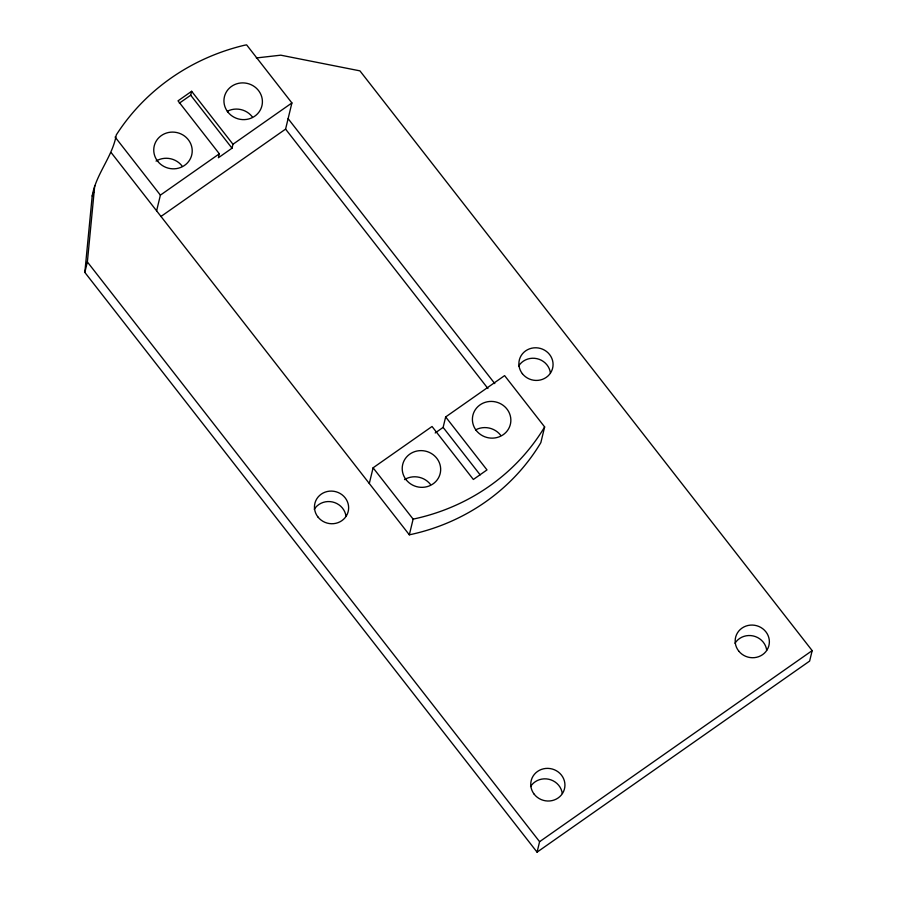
<?xml version="1.0" encoding="UTF-8"?>
<svg xmlns="http://www.w3.org/2000/svg" width="897" height="897" viewBox="0 0 897 897"><rect width="100%" height="100%" fill="white"/><g stroke="black" fill="none" stroke-linecap="round" stroke-linejoin="round"><path stroke-width="1.35" d="M256.329 57.957L280.761 55.177L359.932 70.863L812.166 650.617L809.632 661.078L537.068 852.15L84.834 272.396L92.2 196.039C95.945 173.973 112.484 156.84 116.274 134.954A216.839 205.873 13.6 0 1 244.141 45.321L246.597 44.85L291.906 102.942L285.582 129.112L160.933 216.491M84.834 272.396L87.368 261.935L94.734 185.578M156.605 210.84L160.395 195.131L219.339 153.813L178.021 100.845L191.644 91.292L232.973 144.26L232.02 148.184L218.397 157.749L219.339 153.813M179.344 103.177L190.702 95.217L191.644 91.292M369.295 483.505L373.096 467.808L432.04 426.49L473.358 479.469L486.993 469.916L445.663 416.937L504.607 375.619L544.636 426.938L540.846 442.636A208.182 197.654 13.6 0 1 409.335 534.825L111.284 152.737M409.335 534.825L413.125 519.128A208.182 197.654 13.6 0 0 544.636 426.938M435.18 432.971L443.129 427.398L445.663 416.937M537.068 852.15L539.602 841.689L812.166 650.617M232.973 144.26L291.906 102.942M288.116 118.651L494.785 383.591M285.582 129.112L487.946 388.536M190.702 95.217L232.02 148.184M443.129 427.398L480.153 474.861M115.085 137.039L160.395 195.131M373.096 467.808L413.125 519.128M87.368 261.935L539.602 841.689M92.2 196.039A216.839 205.873 13.6 0 1 93.759 192.149M156.056 161.068A19.297 18.321 13.6 0 1 181.99 165.889M227.322 111.262A19.297 18.321 13.6 0 1 252.169 116.688M475.78 429.775A19.297 18.321 13.6 0 1 500.627 435.202M404.513 479.581A19.297 18.321 13.6 0 1 430.448 484.402M518.679 365.987A17.144 16.281 13.6 0 1 536.877 358.654A17.144 16.281 13.6 0 1 550.41 372.917M734.979 643.272A17.144 16.281 13.6 0 1 753.166 635.939A17.144 16.281 13.6 0 1 766.7 650.202M530.553 786.579A17.144 16.281 13.6 0 1 548.751 779.246A17.144 16.281 13.6 0 1 562.284 793.509M314.264 509.294A17.144 16.281 13.6 0 1 332.451 501.961A17.144 16.281 13.6 0 1 345.984 516.224M522.346 373.657A17.144 16.281 13.6 0 0 551.733 370.797A17.144 16.281 13.6 0 0 533.838 347.857A17.144 16.281 13.6 0 0 522.346 373.657M738.635 650.942A17.144 16.281 13.6 0 0 768.034 648.083A17.144 16.281 13.6 0 0 750.139 625.142A17.144 16.281 13.6 0 0 738.635 650.942M534.22 794.249A17.144 16.281 13.6 0 0 563.608 791.378A17.144 16.281 13.6 0 0 545.712 768.449A17.144 16.281 13.6 0 0 534.22 794.249M317.919 516.964A17.144 16.281 13.6 0 0 347.307 514.104A17.144 16.281 13.6 0 0 329.423 491.164A17.144 16.281 13.6 0 0 317.919 516.964M157.648 161.213A19.297 18.321 13.6 0 0 190.713 157.995A19.297 18.321 13.6 0 0 170.587 132.184A19.297 18.321 13.6 0 0 157.648 161.213M227.838 112.013A19.297 18.321 13.6 0 0 260.904 108.795A19.297 18.321 13.6 0 0 240.766 82.984A19.297 18.321 13.6 0 0 227.838 112.013M476.296 430.526A19.297 18.321 13.6 0 0 509.361 427.308A19.297 18.321 13.6 0 0 489.224 401.508A19.297 18.321 13.6 0 0 476.296 430.526M406.106 479.727A19.297 18.321 13.6 0 0 439.171 476.509A19.297 18.321 13.6 0 0 419.045 450.709A19.297 18.321 13.6 0 0 406.106 479.727"/></g></svg>
